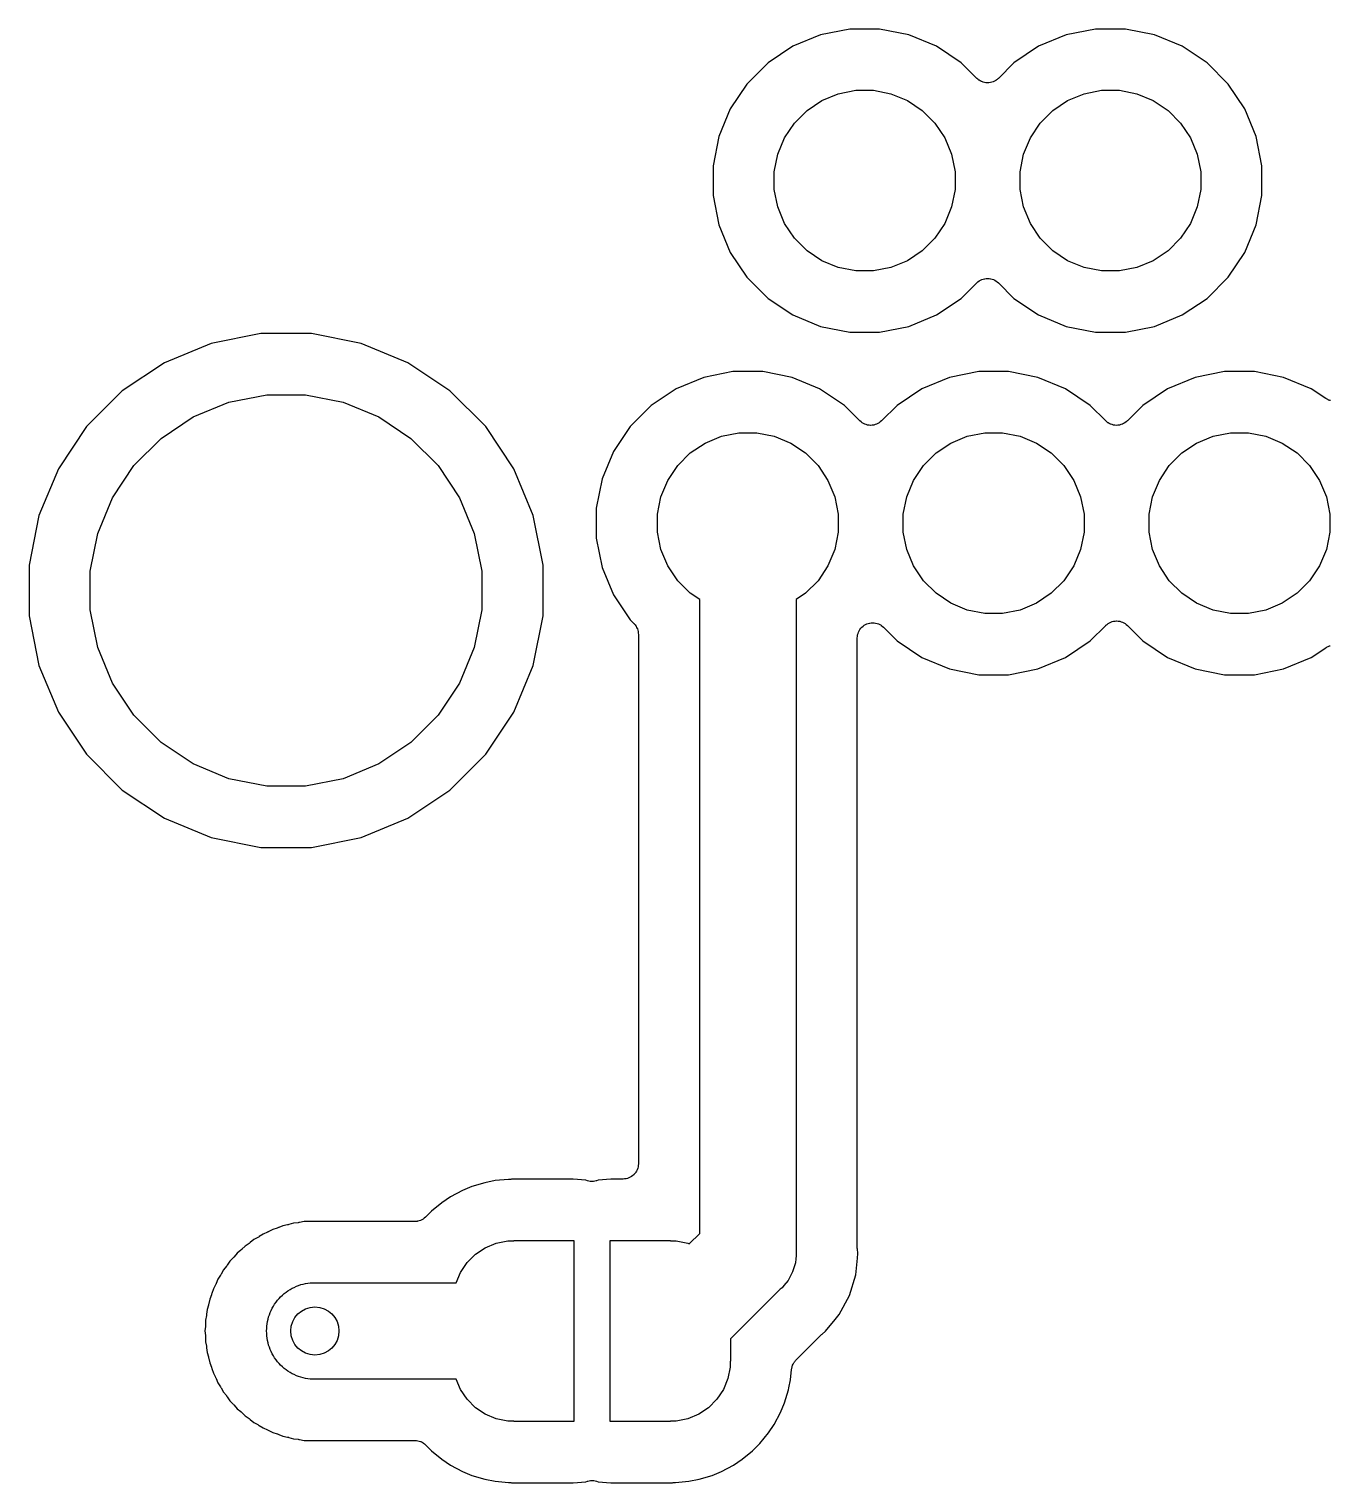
# Model space of a CAD drawing. Extents: x 1.79 to 9.66, y -5.89 to -1.5.
# Drawn here: x 2.4932 to 2.9183, y -5.3252 to -4.8502 of the extents above; entities that cross this region are included whole.
import ezdxf

# ---------------------------------------------------------------- set-up
doc = ezdxf.new("R2010")
doc.units = 0
doc.header["$MEASUREMENT"] = 0
doc.layers.add('BLACK', color=7, linetype='CONTINUOUS')

msp = doc.modelspace()

# ---------------------------------------------------------------- linework, layer by layer
at = {"layer": 'BLACK', "linetype": 'CONTINUOUS'}
for p, q in [((2.76137, -4.85016), (2.75181, -4.85206)), ((2.77113, -4.85016), (2.76137, -4.85016)), ((2.7807, -4.85206), (2.77113, -4.85016)), ((2.84169, -4.85016), (2.83212, -4.85206)), ((2.85144, -4.85016), (2.84169, -4.85016)), ((2.86101, -4.85206), (2.85144, -4.85016)), ((2.75181, -4.85206), (2.74279, -4.85579)), ((2.78971, -4.85579), (2.7807, -4.85206)), ((2.83212, -4.85206), (2.82311, -4.85579)), ((2.87003, -4.85579), (2.86101, -4.85206)), ((2.74279, -4.85579), (2.73468, -4.86121)), ((2.79782, -4.86121), (2.78971, -4.85579)), ((2.82311, -4.85579), (2.81499, -4.86121)), ((2.87814, -4.86121), (2.87003, -4.85579)), ((2.73468, -4.86121), (2.72778, -4.86811)), ((2.80287, -4.86626), (2.79782, -4.86121)), ((2.81499, -4.86121), (2.80994, -4.86626)), ((2.88504, -4.86811), (2.87814, -4.86121)), ((2.72778, -4.86811), (2.72236, -4.87622)), ((2.80324, -4.86656), (2.80287, -4.86626)), ((2.8036, -4.86686), (2.80324, -4.86656)), ((2.80361, -4.86687), (2.8036, -4.86686)), ((2.80363, -4.86688), (2.80361, -4.86687)), ((2.80404, -4.86711), (2.80363, -4.86688)), ((2.80446, -4.86733), (2.80404, -4.86711)), ((2.80447, -4.86734), (2.80446, -4.86733)), ((2.80449, -4.86734), (2.80447, -4.86734)), ((2.80494, -4.86748), (2.80449, -4.86734)), ((2.80539, -4.86762), (2.80494, -4.86748)), ((2.8054, -4.86763), (2.80539, -4.86762)), ((2.80542, -4.86763), (2.8054, -4.86763)), ((2.80589, -4.86768), (2.80542, -4.86763)), ((2.80636, -4.86773), (2.80589, -4.86768)), ((2.80637, -4.86773), (2.80636, -4.86773)), ((2.80639, -4.86773), (2.80637, -4.86773)), ((2.80686, -4.86768), (2.80639, -4.86773)), ((2.80733, -4.86764), (2.80686, -4.86768)), ((2.80735, -4.86764), (2.80733, -4.86764)), ((2.80736, -4.86764), (2.80735, -4.86764)), ((2.80781, -4.8675), (2.80736, -4.86764)), ((2.80827, -4.86737), (2.80781, -4.8675)), ((2.80828, -4.86736), (2.80827, -4.86737)), ((2.8083, -4.86736), (2.80828, -4.86736)), ((2.80871, -4.86714), (2.8083, -4.86736)), ((2.80913, -4.86692), (2.80871, -4.86714)), ((2.80915, -4.86691), (2.80913, -4.86692)), ((2.80916, -4.8669), (2.80915, -4.86691)), ((2.80952, -4.86661), (2.80916, -4.8669)), ((2.8099, -4.86631), (2.80952, -4.86661)), ((2.80992, -4.86629), (2.8099, -4.86631)), ((2.80994, -4.86626), (2.80992, -4.86629)), ((2.80992, -4.86629), (2.80992, -4.86629)), ((2.80992, -4.86629), (2.80992, -4.86629)), ((2.89046, -4.87623), (2.88504, -4.86811)), ((2.74743, -4.87675), (2.75227, -4.87352)), ((2.75227, -4.87352), (2.75764, -4.87129)), ((2.75764, -4.87129), (2.76334, -4.87016)), ((2.76334, -4.87016), (2.76916, -4.87016)), ((2.76916, -4.87016), (2.77486, -4.87129)), ((2.77486, -4.87129), (2.78024, -4.87352)), ((2.78024, -4.87352), (2.78507, -4.87675)), ((2.82774, -4.87675), (2.83258, -4.87352)), ((2.83258, -4.87352), (2.83795, -4.87129)), ((2.83795, -4.87129), (2.84366, -4.87016)), ((2.84366, -4.87016), (2.84948, -4.87016)), ((2.84948, -4.87016), (2.85518, -4.87129)), ((2.85518, -4.87129), (2.86055, -4.87352)), ((2.86055, -4.87352), (2.86539, -4.87675)), ((2.72236, -4.87622), (2.71863, -4.88524)), ((2.74332, -4.88086), (2.74743, -4.87675)), ((2.78507, -4.87675), (2.78919, -4.88086)), ((2.82363, -4.88086), (2.82774, -4.87675)), ((2.86539, -4.87675), (2.8695, -4.88086)), ((2.89419, -4.88524), (2.89046, -4.87623)), ((2.74009, -4.8857), (2.74332, -4.88086)), ((2.78919, -4.88086), (2.79242, -4.8857)), ((2.8204, -4.8857), (2.82363, -4.88086)), ((2.8695, -4.88086), (2.87273, -4.8857)), ((2.71863, -4.88524), (2.71672, -4.89481)), ((2.73786, -4.89107), (2.74009, -4.8857)), ((2.79242, -4.8857), (2.79464, -4.89107)), ((2.81817, -4.89107), (2.8204, -4.8857)), ((2.87273, -4.8857), (2.87496, -4.89107)), ((2.89609, -4.89481), (2.89419, -4.88524)), ((2.73672, -4.89678), (2.73786, -4.89107)), ((2.79464, -4.89107), (2.79578, -4.89678)), ((2.81704, -4.89678), (2.81817, -4.89107)), ((2.87496, -4.89107), (2.87609, -4.89678)), ((2.71672, -4.89481), (2.71672, -4.90456)), ((2.73672, -4.90259), (2.73672, -4.89678)), ((2.79578, -4.89678), (2.79578, -4.90259)), ((2.81704, -4.90259), (2.81704, -4.89678)), ((2.87609, -4.89678), (2.87609, -4.90259)), ((2.89609, -4.90456), (2.89609, -4.89481)), ((2.73786, -4.9083), (2.73672, -4.90259)), ((2.79578, -4.90259), (2.79464, -4.9083)), ((2.81817, -4.9083), (2.81704, -4.90259)), ((2.87609, -4.90259), (2.87496, -4.9083)), ((2.71672, -4.90456), (2.71863, -4.91413)), ((2.89419, -4.91413), (2.89609, -4.90456)), ((2.74009, -4.91367), (2.73786, -4.9083)), ((2.79464, -4.9083), (2.79242, -4.91367)), ((2.8204, -4.91367), (2.81817, -4.9083)), ((2.87496, -4.9083), (2.87273, -4.91367)), ((2.71863, -4.91413), (2.72236, -4.92315)), ((2.74332, -4.91851), (2.74009, -4.91367)), ((2.79242, -4.91367), (2.78919, -4.91851)), ((2.82363, -4.91851), (2.8204, -4.91367)), ((2.87273, -4.91367), (2.8695, -4.91851)), ((2.89046, -4.92315), (2.89419, -4.91413)), ((2.74743, -4.92262), (2.74332, -4.91851)), ((2.78919, -4.91851), (2.78507, -4.92262)), ((2.82774, -4.92262), (2.82363, -4.91851)), ((2.8695, -4.91851), (2.86539, -4.92262)), ((2.72236, -4.92315), (2.72778, -4.93126)), ((2.75227, -4.92585), (2.74743, -4.92262)), ((2.75764, -4.92808), (2.75227, -4.92585)), ((2.78024, -4.92585), (2.77486, -4.92808)), ((2.78507, -4.92262), (2.78024, -4.92585)), ((2.83258, -4.92585), (2.82774, -4.92262)), ((2.83795, -4.92808), (2.83258, -4.92585)), ((2.86055, -4.92585), (2.85518, -4.92808)), ((2.86539, -4.92262), (2.86055, -4.92585)), ((2.88504, -4.93126), (2.89046, -4.92315)), ((2.72778, -4.93126), (2.73468, -4.93816)), ((2.76334, -4.92921), (2.75764, -4.92808)), ((2.76916, -4.92921), (2.76334, -4.92921)), ((2.77486, -4.92808), (2.76916, -4.92921)), ((2.84366, -4.92921), (2.83795, -4.92808)), ((2.84948, -4.92921), (2.84366, -4.92921)), ((2.85518, -4.92808), (2.84948, -4.92921)), ((2.87814, -4.93816), (2.88504, -4.93126)), ((2.79782, -4.93816), (2.80287, -4.93311)), ((2.80287, -4.93311), (2.8029, -4.93308)), ((2.8029, -4.93308), (2.80292, -4.93306)), ((2.8029, -4.93308), (2.8029, -4.93308)), ((2.8029, -4.93308), (2.8029, -4.93308)), ((2.80292, -4.93306), (2.80329, -4.93276)), ((2.80329, -4.93276), (2.80366, -4.93247)), ((2.80366, -4.93247), (2.80367, -4.93246)), ((2.80367, -4.93246), (2.80369, -4.93245)), ((2.80369, -4.93245), (2.8041, -4.93223)), ((2.8041, -4.93223), (2.80452, -4.93201)), ((2.80452, -4.93201), (2.80454, -4.93201)), ((2.80454, -4.93201), (2.80455, -4.932)), ((2.80455, -4.932), (2.805, -4.93187)), ((2.805, -4.93187), (2.80546, -4.93173)), ((2.80546, -4.93173), (2.80547, -4.93173)), ((2.80547, -4.93173), (2.80549, -4.93173)), ((2.80549, -4.93173), (2.80596, -4.93169)), ((2.80596, -4.93169), (2.80643, -4.93164)), ((2.80643, -4.93164), (2.80644, -4.93164)), ((2.80644, -4.93164), (2.80646, -4.93164)), ((2.80646, -4.93164), (2.80693, -4.93169)), ((2.80693, -4.93169), (2.8074, -4.93174)), ((2.8074, -4.93174), (2.80741, -4.93174)), ((2.80741, -4.93174), (2.80743, -4.93175)), ((2.80743, -4.93175), (2.80788, -4.93189)), ((2.80788, -4.93189), (2.80833, -4.93203)), ((2.80833, -4.93203), (2.80835, -4.93203)), ((2.80835, -4.93203), (2.80836, -4.93204)), ((2.80836, -4.93204), (2.80877, -4.93226)), ((2.80877, -4.93226), (2.80919, -4.93249)), ((2.80919, -4.93249), (2.8092, -4.9325)), ((2.8092, -4.9325), (2.80922, -4.93251)), ((2.80922, -4.93251), (2.80958, -4.9328)), ((2.80958, -4.9328), (2.80994, -4.93311)), ((2.80994, -4.93311), (2.81499, -4.93816)), ((2.73468, -4.93816), (2.74279, -4.94358)), ((2.78971, -4.94358), (2.79782, -4.93816)), ((2.81499, -4.93816), (2.82311, -4.94358)), ((2.87003, -4.94358), (2.87814, -4.93816)), ((2.74279, -4.94358), (2.75181, -4.94731)), ((2.7807, -4.94731), (2.78971, -4.94358)), ((2.82311, -4.94358), (2.83212, -4.94731)), ((2.86101, -4.94731), (2.87003, -4.94358)), ((2.56893, -4.94963), (2.5527, -4.95286)), ((2.58547, -4.94963), (2.56893, -4.94963)), ((2.60169, -4.95286), (2.58547, -4.94963)), ((2.75181, -4.94731), (2.76137, -4.94921)), ((2.76137, -4.94921), (2.77113, -4.94921)), ((2.77113, -4.94921), (2.7807, -4.94731)), ((2.83212, -4.94731), (2.84169, -4.94921)), ((2.84169, -4.94921), (2.85144, -4.94921)), ((2.85144, -4.94921), (2.86101, -4.94731)), ((2.5527, -4.95286), (2.53742, -4.95919)), ((2.61697, -4.95919), (2.60169, -4.95286)), ((2.53742, -4.95919), (2.52366, -4.96838)), ((2.63073, -4.96838), (2.61697, -4.95919)), ((2.71365, -4.96398), (2.70463, -4.96772)), ((2.72322, -4.96208), (2.71365, -4.96398)), ((2.73297, -4.96208), (2.72322, -4.96208)), ((2.74254, -4.96398), (2.73297, -4.96208)), ((2.75155, -4.96772), (2.74254, -4.96398)), ((2.79396, -4.96398), (2.78495, -4.96772)), ((2.80353, -4.96208), (2.79396, -4.96398)), ((2.81329, -4.96208), (2.80353, -4.96208)), ((2.82286, -4.96398), (2.81329, -4.96208)), ((2.83187, -4.96772), (2.82286, -4.96398)), ((2.87428, -4.96398), (2.86526, -4.96772)), ((2.88385, -4.96208), (2.87428, -4.96398)), ((2.8936, -4.96208), (2.88385, -4.96208)), ((2.90317, -4.96398), (2.8936, -4.96208)), ((2.91218, -4.96772), (2.90317, -4.96398)), ((2.52366, -4.96838), (2.51197, -4.98007)), ((2.64243, -4.98007), (2.63073, -4.96838)), ((2.70463, -4.96772), (2.69652, -4.97314)), ((2.75967, -4.97314), (2.75155, -4.96772)), ((2.78495, -4.96772), (2.77684, -4.97314)), ((2.83998, -4.97314), (2.83187, -4.96772)), ((2.86526, -4.96772), (2.85715, -4.97314)), ((2.91697, -4.97091), (2.91218, -4.96772)), ((2.54689, -4.97691), (2.55854, -4.97209)), ((2.55854, -4.97209), (2.5709, -4.96963)), ((2.5709, -4.96963), (2.5835, -4.96963)), ((2.5835, -4.96963), (2.59586, -4.97209)), ((2.59586, -4.97209), (2.6075, -4.97691)), ((2.69652, -4.97314), (2.68962, -4.98003)), ((2.76472, -4.97819), (2.75967, -4.97314)), ((2.77684, -4.97314), (2.77179, -4.97819)), ((2.84503, -4.97819), (2.83998, -4.97314)), ((2.85715, -4.97314), (2.8521, -4.97819)), ((2.91717, -4.97102), (2.91697, -4.97091)), ((2.91736, -4.97115), (2.91717, -4.97102)), ((2.9176, -4.97125), (2.91736, -4.97115)), ((2.91783, -4.97137), (2.9176, -4.97125)), ((2.91805, -4.97144), (2.91783, -4.97137)), ((2.91825, -4.97153), (2.91805, -4.97144)), ((2.91851, -4.97158), (2.91825, -4.97153)), ((2.53641, -4.98391), (2.54689, -4.97691)), ((2.6075, -4.97691), (2.61798, -4.98391)), ((2.76508, -4.97848), (2.76472, -4.97819)), ((2.76544, -4.97879), (2.76508, -4.97848)), ((2.76546, -4.97879), (2.76544, -4.97879)), ((2.76547, -4.97881), (2.76546, -4.97879)), ((2.76588, -4.97903), (2.76547, -4.97881)), ((2.77099, -4.97883), (2.77098, -4.97884)), ((2.771, -4.97882), (2.77099, -4.97883)), ((2.77137, -4.97853), (2.771, -4.97882)), ((2.77174, -4.97823), (2.77137, -4.97853)), ((2.77176, -4.97821), (2.77174, -4.97823)), ((2.77179, -4.97819), (2.77176, -4.97821)), ((2.77176, -4.97821), (2.77176, -4.97821)), ((2.77176, -4.97821), (2.77176, -4.97821)), ((2.84539, -4.97848), (2.84503, -4.97819)), ((2.84576, -4.97879), (2.84539, -4.97848)), ((2.84577, -4.97879), (2.84576, -4.97879)), ((2.84579, -4.97881), (2.84577, -4.97879)), ((2.8462, -4.97903), (2.84579, -4.97881)), ((2.8513, -4.97883), (2.85129, -4.97884)), ((2.85132, -4.97882), (2.8513, -4.97883)), ((2.85168, -4.97853), (2.85132, -4.97882)), ((2.85205, -4.97823), (2.85168, -4.97853)), ((2.85208, -4.97821), (2.85205, -4.97823)), ((2.8521, -4.97819), (2.85208, -4.97821)), ((2.85208, -4.97821), (2.85208, -4.97821)), ((2.85208, -4.97821), (2.85208, -4.97821)), ((2.51197, -4.98007), (2.50278, -4.99383)), ((2.65162, -4.99383), (2.64243, -4.98007)), ((2.68962, -4.98003), (2.6842, -4.98815)), ((2.71411, -4.98544), (2.71948, -4.98321)), ((2.71948, -4.98321), (2.72519, -4.98208)), ((2.72519, -4.98208), (2.731, -4.98208)), ((2.731, -4.98208), (2.73671, -4.98321)), ((2.73671, -4.98321), (2.74208, -4.98544)), ((2.7663, -4.97925), (2.76588, -4.97903)), ((2.76632, -4.97926), (2.7663, -4.97925)), ((2.76633, -4.97927), (2.76632, -4.97926)), ((2.76678, -4.9794), (2.76633, -4.97927)), ((2.76723, -4.97954), (2.76678, -4.9794)), ((2.76725, -4.97955), (2.76723, -4.97954)), ((2.76726, -4.97955), (2.76725, -4.97955)), ((2.76773, -4.9796), (2.76726, -4.97955)), ((2.7682, -4.97965), (2.76773, -4.9796)), ((2.76822, -4.97965), (2.7682, -4.97965)), ((2.76823, -4.97965), (2.76822, -4.97965)), ((2.7687, -4.97961), (2.76823, -4.97965)), ((2.76917, -4.97956), (2.7687, -4.97961)), ((2.76919, -4.97956), (2.76917, -4.97956)), ((2.76921, -4.97956), (2.76919, -4.97956)), ((2.76965, -4.97942), (2.76921, -4.97956)), ((2.77011, -4.97929), (2.76965, -4.97942)), ((2.77012, -4.97928), (2.77011, -4.97929)), ((2.77014, -4.97928), (2.77012, -4.97928)), ((2.77056, -4.97906), (2.77014, -4.97928)), ((2.77098, -4.97884), (2.77056, -4.97906)), ((2.79442, -4.98544), (2.7998, -4.98321)), ((2.7998, -4.98321), (2.8055, -4.98208)), ((2.8055, -4.98208), (2.81132, -4.98208)), ((2.81132, -4.98208), (2.81702, -4.98321)), ((2.81702, -4.98321), (2.8224, -4.98544)), ((2.84661, -4.97925), (2.8462, -4.97903)), ((2.84663, -4.97926), (2.84661, -4.97925)), ((2.84665, -4.97927), (2.84663, -4.97926)), ((2.84709, -4.9794), (2.84665, -4.97927)), ((2.84754, -4.97954), (2.84709, -4.9794)), ((2.84756, -4.97955), (2.84754, -4.97954)), ((2.84758, -4.97955), (2.84756, -4.97955)), ((2.84805, -4.9796), (2.84758, -4.97955)), ((2.84851, -4.97965), (2.84805, -4.9796)), ((2.84853, -4.97965), (2.84851, -4.97965)), ((2.84855, -4.97965), (2.84853, -4.97965)), ((2.84902, -4.97961), (2.84855, -4.97965)), ((2.84949, -4.97956), (2.84902, -4.97961)), ((2.8495, -4.97956), (2.84949, -4.97956)), ((2.84952, -4.97956), (2.8495, -4.97956)), ((2.84997, -4.97942), (2.84952, -4.97956)), ((2.85042, -4.97929), (2.84997, -4.97942)), ((2.85044, -4.97928), (2.85042, -4.97929)), ((2.85046, -4.97928), (2.85044, -4.97928)), ((2.85087, -4.97906), (2.85046, -4.97928)), ((2.85129, -4.97884), (2.85087, -4.97906)), ((2.87474, -4.98544), (2.88011, -4.98321)), ((2.88011, -4.98321), (2.88582, -4.98208)), ((2.88582, -4.98208), (2.89163, -4.98208)), ((2.89163, -4.98208), (2.89734, -4.98321)), ((2.89734, -4.98321), (2.90271, -4.98544)), ((2.5275, -4.99282), (2.53641, -4.98391)), ((2.61798, -4.98391), (2.62689, -4.99282)), ((2.6842, -4.98815), (2.68047, -4.99716)), ((2.70927, -4.98867), (2.71411, -4.98544)), ((2.74208, -4.98544), (2.74692, -4.98867)), ((2.78959, -4.98867), (2.79442, -4.98544)), ((2.8224, -4.98544), (2.82723, -4.98867)), ((2.8699, -4.98867), (2.87474, -4.98544)), ((2.90271, -4.98544), (2.90755, -4.98867)), ((2.5205, -5.0033), (2.5275, -4.99282)), ((2.62689, -4.99282), (2.63389, -5.0033)), ((2.70193, -4.99762), (2.70516, -4.99278)), ((2.70516, -4.99278), (2.70927, -4.98867)), ((2.74692, -4.98867), (2.75103, -4.99278)), ((2.75103, -4.99278), (2.75426, -4.99762)), ((2.78224, -4.99762), (2.78547, -4.99278)), ((2.78547, -4.99278), (2.78959, -4.98867)), ((2.82723, -4.98867), (2.83134, -4.99278)), ((2.83134, -4.99278), (2.83458, -4.99762)), ((2.86256, -4.99762), (2.86579, -4.99278)), ((2.86579, -4.99278), (2.8699, -4.98867)), ((2.90755, -4.98867), (2.91166, -4.99278)), ((2.91166, -4.99278), (2.91489, -4.99762)), ((2.50278, -4.99383), (2.49645, -5.00911)), ((2.65795, -5.00911), (2.65162, -4.99383)), ((2.68047, -4.99716), (2.67857, -5.00673)), ((2.6997, -5.00299), (2.70193, -4.99762)), ((2.75426, -4.99762), (2.75649, -5.00299)), ((2.78002, -5.00299), (2.78224, -4.99762)), ((2.83458, -4.99762), (2.8368, -5.00299)), ((2.86033, -5.00299), (2.86256, -4.99762)), ((2.91489, -4.99762), (2.91712, -5.00299)), ((2.51568, -5.01495), (2.5205, -5.0033)), ((2.63389, -5.0033), (2.63871, -5.01495)), ((2.67857, -5.00673), (2.67857, -5.01648)), ((2.69857, -5.0087), (2.6997, -5.00299)), ((2.75649, -5.00299), (2.75762, -5.0087)), ((2.77888, -5.0087), (2.78002, -5.00299)), ((2.8368, -5.00299), (2.83794, -5.0087)), ((2.8592, -5.0087), (2.86033, -5.00299)), ((2.91712, -5.00299), (2.91825, -5.0087)), ((2.49645, -5.00911), (2.49322, -5.02534)), ((2.66117, -5.02534), (2.65795, -5.00911)), ((2.69857, -5.01451), (2.69857, -5.0087)), ((2.75762, -5.0087), (2.75762, -5.01451)), ((2.77888, -5.01451), (2.77888, -5.0087)), ((2.83794, -5.0087), (2.83794, -5.01451)), ((2.8592, -5.01451), (2.8592, -5.0087)), ((2.91825, -5.0087), (2.91825, -5.01451)), ((2.51322, -5.02731), (2.51568, -5.01495)), ((2.63871, -5.01495), (2.64117, -5.02731)), ((2.67857, -5.01648), (2.68047, -5.02605)), ((2.6997, -5.02022), (2.69857, -5.01451)), ((2.75762, -5.01451), (2.75649, -5.02022)), ((2.78002, -5.02022), (2.77888, -5.01451)), ((2.83794, -5.01451), (2.8368, -5.02022)), ((2.86033, -5.02022), (2.8592, -5.01451)), ((2.91825, -5.01451), (2.91712, -5.02022)), ((2.70193, -5.02559), (2.6997, -5.02022)), ((2.75649, -5.02022), (2.75426, -5.02559)), ((2.78224, -5.02559), (2.78002, -5.02022)), ((2.8368, -5.02022), (2.83458, -5.02559)), ((2.86256, -5.02559), (2.86033, -5.02022)), ((2.91712, -5.02022), (2.91489, -5.02559)), ((2.49322, -5.02534), (2.49322, -5.04188)), ((2.66117, -5.04188), (2.66117, -5.02534)), ((2.68047, -5.02605), (2.6842, -5.03507)), ((2.70516, -5.03043), (2.70193, -5.02559)), ((2.75426, -5.02559), (2.75103, -5.03043)), ((2.78547, -5.03043), (2.78224, -5.02559)), ((2.83458, -5.02559), (2.83134, -5.03043)), ((2.86579, -5.03043), (2.86256, -5.02559)), ((2.91489, -5.02559), (2.91166, -5.03043)), ((2.51322, -5.03991), (2.51322, -5.02731)), ((2.64117, -5.02731), (2.64117, -5.03991)), ((2.70927, -5.03454), (2.70516, -5.03043)), ((2.75103, -5.03043), (2.74692, -5.03454)), ((2.78959, -5.03454), (2.78547, -5.03043)), ((2.83134, -5.03043), (2.82723, -5.03454)), ((2.8699, -5.03454), (2.86579, -5.03043)), ((2.91166, -5.03043), (2.90755, -5.03454)), ((2.6842, -5.03507), (2.68962, -5.04318)), ((2.71235, -5.0366), (2.70927, -5.03454)), ((2.74692, -5.03454), (2.74384, -5.0366)), ((2.79442, -5.03777), (2.78959, -5.03454)), ((2.82723, -5.03454), (2.8224, -5.03777)), ((2.87474, -5.03777), (2.8699, -5.03454)), ((2.90755, -5.03454), (2.90271, -5.03777)), ((2.51568, -5.05227), (2.51322, -5.03991)), ((2.64117, -5.03991), (2.63871, -5.05227)), ((2.71235, -5.24373), (2.71235, -5.0366)), ((2.74384, -5.0366), (2.74384, -5.24948)), ((2.7998, -5.04), (2.79442, -5.03777)), ((2.8055, -5.04113), (2.7998, -5.04)), ((2.81702, -5.04), (2.81132, -5.04113)), ((2.8224, -5.03777), (2.81702, -5.04)), ((2.88011, -5.04), (2.87474, -5.03777)), ((2.88582, -5.04113), (2.88011, -5.04)), ((2.89734, -5.04), (2.89163, -5.04113)), ((2.90271, -5.03777), (2.89734, -5.04)), ((2.49322, -5.04188), (2.49645, -5.0581)), ((2.65795, -5.0581), (2.66117, -5.04188)), ((2.68962, -5.04318), (2.69088, -5.04444)), ((2.69088, -5.04444), (2.69089, -5.04445)), ((2.69089, -5.04445), (2.69089, -5.04445)), ((2.69089, -5.04445), (2.69089, -5.04445)), ((2.69089, -5.04445), (2.69093, -5.04449)), ((2.69093, -5.04449), (2.69122, -5.04485)), ((2.69122, -5.04485), (2.69151, -5.0452)), ((2.69151, -5.0452), (2.69152, -5.04523)), ((2.69152, -5.04523), (2.69154, -5.04525)), ((2.69154, -5.04525), (2.69175, -5.04566)), ((2.76534, -5.04558), (2.76572, -5.04528)), ((2.76572, -5.04528), (2.76609, -5.04498)), ((2.76609, -5.04498), (2.7661, -5.04497)), ((2.7661, -5.04497), (2.76653, -5.04475)), ((2.7661, -5.04497), (2.7661, -5.04497)), ((2.76653, -5.04475), (2.76695, -5.04452)), ((2.76695, -5.04452), (2.76696, -5.04452)), ((2.76696, -5.04452), (2.76697, -5.04452)), ((2.76697, -5.04452), (2.76743, -5.04438)), ((2.76743, -5.04438), (2.76789, -5.04424)), ((2.76789, -5.04424), (2.7679, -5.04424)), ((2.7679, -5.04424), (2.76791, -5.04424)), ((2.76791, -5.04424), (2.76838, -5.0442)), ((2.76838, -5.0442), (2.76886, -5.04415)), ((2.76886, -5.04415), (2.76887, -5.04415)), ((2.76887, -5.04415), (2.76888, -5.04415)), ((2.76888, -5.04415), (2.76935, -5.0442)), ((2.76935, -5.0442), (2.76983, -5.04425)), ((2.76983, -5.04425), (2.76984, -5.04425)), ((2.76984, -5.04425), (2.76985, -5.04426)), ((2.76985, -5.04426), (2.77031, -5.0444)), ((2.77031, -5.0444), (2.77076, -5.04454)), ((2.77076, -5.04454), (2.77077, -5.04454)), ((2.77077, -5.04454), (2.77078, -5.04454)), ((2.77078, -5.04454), (2.77121, -5.04477)), ((2.77121, -5.04477), (2.77162, -5.045)), ((2.77162, -5.045), (2.77163, -5.045)), ((2.77163, -5.045), (2.77164, -5.04501)), ((2.77164, -5.04501), (2.77201, -5.04531)), ((2.77201, -5.04531), (2.77238, -5.04562)), ((2.81132, -5.04113), (2.8055, -5.04113)), ((2.83998, -5.05008), (2.84503, -5.04503)), ((2.84503, -5.04503), (2.84506, -5.045)), ((2.84506, -5.045), (2.84508, -5.04498)), ((2.84506, -5.045), (2.84506, -5.045)), ((2.84506, -5.045), (2.84506, -5.045)), ((2.84508, -5.04498), (2.84545, -5.04468)), ((2.84545, -5.04468), (2.84581, -5.04439)), ((2.84581, -5.04439), (2.84583, -5.04438)), ((2.84583, -5.04438), (2.84584, -5.04437)), ((2.84584, -5.04437), (2.84626, -5.04415)), ((2.84626, -5.04415), (2.84668, -5.04393)), ((2.84668, -5.04393), (2.84669, -5.04393)), ((2.84669, -5.04393), (2.84671, -5.04392)), ((2.84671, -5.04392), (2.84716, -5.04379)), ((2.84716, -5.04379), (2.84761, -5.04365)), ((2.84761, -5.04365), (2.84763, -5.04365)), ((2.84763, -5.04365), (2.84765, -5.04365)), ((2.84765, -5.04365), (2.84812, -5.04361)), ((2.84812, -5.04361), (2.84858, -5.04356)), ((2.84858, -5.04356), (2.8486, -5.04356)), ((2.8486, -5.04356), (2.84862, -5.04356)), ((2.84862, -5.04356), (2.84909, -5.04361)), ((2.84909, -5.04361), (2.84956, -5.04366)), ((2.84956, -5.04366), (2.84957, -5.04367)), ((2.84957, -5.04367), (2.84959, -5.04367)), ((2.84959, -5.04367), (2.85004, -5.04381)), ((2.85004, -5.04381), (2.85049, -5.04395)), ((2.85049, -5.04395), (2.8505, -5.04395)), ((2.8505, -5.04395), (2.85052, -5.04396)), ((2.85052, -5.04396), (2.85093, -5.04418)), ((2.85093, -5.04418), (2.85135, -5.04441)), ((2.85135, -5.04441), (2.85136, -5.04442)), ((2.85136, -5.04442), (2.85138, -5.04443)), ((2.85138, -5.04443), (2.85173, -5.04472)), ((2.85173, -5.04472), (2.8521, -5.04503)), ((2.8521, -5.04503), (2.85715, -5.05008)), ((2.89163, -5.04113), (2.88582, -5.04113)), ((2.69175, -5.04566), (2.69197, -5.04607)), ((2.69197, -5.04607), (2.69198, -5.04609)), ((2.69198, -5.04609), (2.69199, -5.04611)), ((2.69199, -5.04611), (2.69212, -5.04656)), ((2.69212, -5.04656), (2.69225, -5.047)), ((2.69225, -5.047), (2.69225, -5.04703)), ((2.69225, -5.04703), (2.69226, -5.04705)), ((2.69226, -5.04705), (2.6923, -5.04751)), ((2.6923, -5.04751), (2.69235, -5.04797)), ((2.69235, -5.04797), (2.69235, -5.22094)), ((2.76384, -5.04908), (2.7639, -5.0486)), ((2.76384, -5.0491), (2.76384, -5.04908)), ((2.76384, -5.04915), (2.76384, -5.0491)), ((2.76384, -5.0491), (2.76384, -5.0491)), ((2.76384, -5.0491), (2.76384, -5.0491)), ((2.76384, -5.24825), (2.76384, -5.04915)), ((2.7639, -5.0486), (2.76395, -5.04813)), ((2.76395, -5.04811), (2.7641, -5.04765)), ((2.76395, -5.04812), (2.76395, -5.04811)), ((2.76395, -5.04813), (2.76395, -5.04812)), ((2.7641, -5.04765), (2.76424, -5.0472)), ((2.76424, -5.04719), (2.76425, -5.04718)), ((2.76424, -5.0472), (2.76424, -5.04719)), ((2.76425, -5.04718), (2.76448, -5.04676)), ((2.76448, -5.04676), (2.76471, -5.04634)), ((2.76471, -5.04634), (2.76472, -5.04633)), ((2.76471, -5.04634), (2.76471, -5.04634)), ((2.76472, -5.04633), (2.76502, -5.04596)), ((2.76502, -5.04596), (2.76533, -5.04559)), ((2.76533, -5.04559), (2.76534, -5.04559)), ((2.76534, -5.04559), (2.76534, -5.04558)), ((2.77238, -5.04562), (2.77684, -5.05008)), ((2.77684, -5.05008), (2.78495, -5.0555)), ((2.83187, -5.0555), (2.83998, -5.05008)), ((2.85715, -5.05008), (2.86526, -5.0555)), ((2.5205, -5.06391), (2.51568, -5.05227)), ((2.63871, -5.05227), (2.63389, -5.06391)), ((2.91218, -5.0555), (2.91697, -5.0523)), ((2.91697, -5.0523), (2.91703, -5.05226)), ((2.91703, -5.05226), (2.91723, -5.05216)), ((2.91723, -5.05216), (2.91742, -5.05203)), ((2.91742, -5.05203), (2.91766, -5.05193)), ((2.91766, -5.05193), (2.91789, -5.05181)), ((2.91789, -5.05181), (2.91811, -5.05175)), ((2.91811, -5.05175), (2.91832, -5.05167)), ((2.49645, -5.0581), (2.50278, -5.07338)), ((2.65162, -5.07338), (2.65795, -5.0581)), ((2.78495, -5.0555), (2.79396, -5.05923)), ((2.79396, -5.05923), (2.80353, -5.06113)), ((2.81329, -5.06113), (2.82286, -5.05923)), ((2.82286, -5.05923), (2.83187, -5.0555)), ((2.86526, -5.0555), (2.87428, -5.05923)), ((2.87428, -5.05923), (2.88385, -5.06113)), ((2.8936, -5.06113), (2.90317, -5.05923)), ((2.90317, -5.05923), (2.91218, -5.0555)), ((2.5275, -5.07439), (2.5205, -5.06391)), ((2.63389, -5.06391), (2.62689, -5.07439)), ((2.80353, -5.06113), (2.81329, -5.06113)), ((2.88385, -5.06113), (2.8936, -5.06113)), ((2.50278, -5.07338), (2.51197, -5.08714)), ((2.64243, -5.08714), (2.65162, -5.07338)), ((2.53641, -5.0833), (2.5275, -5.07439)), ((2.62689, -5.07439), (2.61798, -5.0833)), ((2.54689, -5.0903), (2.53641, -5.0833)), ((2.61798, -5.0833), (2.6075, -5.0903)), ((2.51197, -5.08714), (2.52366, -5.09883)), ((2.63073, -5.09884), (2.64243, -5.08714)), ((2.55854, -5.09512), (2.54689, -5.0903)), ((2.6075, -5.0903), (2.59586, -5.09512)), ((2.5709, -5.09758), (2.55854, -5.09512)), ((2.5835, -5.09758), (2.5709, -5.09758)), ((2.59586, -5.09512), (2.5835, -5.09758)), ((2.52366, -5.09883), (2.53742, -5.10803)), ((2.61697, -5.10803), (2.63073, -5.09884)), ((2.53742, -5.10803), (2.5527, -5.11436)), ((2.60169, -5.11436), (2.61697, -5.10803)), ((2.5527, -5.11436), (2.56893, -5.11758)), ((2.58547, -5.11758), (2.60169, -5.11436)), ((2.56893, -5.11758), (2.58547, -5.11758)), ((2.69235, -5.22101), (2.69229, -5.22148)), ((2.69235, -5.22094), (2.69235, -5.22098)), ((2.69235, -5.22098), (2.69235, -5.22098)), ((2.69235, -5.22098), (2.69235, -5.22098)), ((2.69235, -5.22098), (2.69235, -5.22101)), ((2.68828, -5.22585), (2.68782, -5.2259)), ((2.6883, -5.22585), (2.68828, -5.22585)), ((2.68832, -5.22585), (2.6883, -5.22585)), ((2.68877, -5.22571), (2.68832, -5.22585)), ((2.68922, -5.22558), (2.68877, -5.22571)), ((2.68924, -5.22557), (2.68922, -5.22558)), ((2.68925, -5.22556), (2.68924, -5.22557)), ((2.68967, -5.22534), (2.68925, -5.22556)), ((2.69008, -5.22513), (2.68967, -5.22534)), ((2.6901, -5.22511), (2.69008, -5.22513)), ((2.69011, -5.22511), (2.6901, -5.22511)), ((2.69048, -5.22481), (2.69011, -5.22511)), ((2.69084, -5.22451), (2.69048, -5.22481)), ((2.69086, -5.2245), (2.69084, -5.22451)), ((2.69087, -5.22449), (2.69086, -5.2245)), ((2.69117, -5.22413), (2.69087, -5.22449)), ((2.69147, -5.22377), (2.69117, -5.22413)), ((2.69148, -5.22375), (2.69147, -5.22377)), ((2.69149, -5.22374), (2.69148, -5.22375)), ((2.69172, -5.22332), (2.69149, -5.22374)), ((2.69194, -5.22291), (2.69172, -5.22332)), ((2.69195, -5.2229), (2.69194, -5.22291)), ((2.69196, -5.22288), (2.69195, -5.2229)), ((2.69209, -5.22243), (2.69196, -5.22288)), ((2.69224, -5.22198), (2.69209, -5.22243)), ((2.69229, -5.22148), (2.69224, -5.22195)), ((2.69224, -5.22195), (2.69224, -5.22196)), ((2.69224, -5.22196), (2.69224, -5.22198)), ((2.63482, -5.2297), (2.63091, -5.23179)), ((2.63793, -5.22842), (2.63482, -5.2297)), ((2.64218, -5.22713), (2.63793, -5.22842)), ((2.64548, -5.22647), (2.64218, -5.22713)), ((2.64989, -5.22604), (2.64548, -5.22647)), ((2.65061, -5.22604), (2.64989, -5.22604)), ((2.65082, -5.22602), (2.65061, -5.22604)), ((2.65103, -5.22602), (2.65082, -5.22602)), ((2.6511, -5.22601), (2.65103, -5.22602)), ((2.65182, -5.22594), (2.6511, -5.22601)), ((2.67101, -5.22594), (2.65182, -5.22594)), ((2.67518, -5.22635), (2.67101, -5.22594)), ((2.67571, -5.22651), (2.67518, -5.22635)), ((2.67616, -5.2266), (2.67571, -5.22651)), ((2.67661, -5.2267), (2.67616, -5.2266)), ((2.67664, -5.2267), (2.67661, -5.2267)), ((2.67667, -5.2267), (2.67664, -5.2267)), ((2.67713, -5.22671), (2.67667, -5.2267)), ((2.67759, -5.22671), (2.67713, -5.22671)), ((2.67762, -5.22671), (2.67759, -5.22671)), ((2.67765, -5.22671), (2.67762, -5.22671)), ((2.6781, -5.22662), (2.67765, -5.22671)), ((2.67855, -5.22653), (2.6781, -5.22662)), ((2.6786, -5.22652), (2.67855, -5.22653)), ((2.67861, -5.22652), (2.6786, -5.22652)), ((2.6786, -5.22652), (2.6786, -5.22652)), ((2.67862, -5.22651), (2.67861, -5.22652)), ((2.67915, -5.22635), (2.67862, -5.22651)), ((2.68332, -5.22594), (2.67915, -5.22635)), ((2.68735, -5.22594), (2.68332, -5.22594)), ((2.68782, -5.2259), (2.68735, -5.22594)), ((2.62811, -5.23367), (2.62469, -5.23648)), ((2.63091, -5.23179), (2.62811, -5.23367)), ((2.58309, -5.23984), (2.5816, -5.24014)), ((2.61925, -5.23984), (2.58309, -5.23984)), ((2.61971, -5.2398), (2.61925, -5.23984)), ((2.62017, -5.23976), (2.61971, -5.2398)), ((2.62019, -5.23975), (2.62017, -5.23976)), ((2.62022, -5.23975), (2.62019, -5.23975)), ((2.62066, -5.23961), (2.62022, -5.23975)), ((2.62111, -5.23948), (2.62066, -5.23961)), ((2.62113, -5.23947), (2.62111, -5.23948)), ((2.62115, -5.23947), (2.62113, -5.23947)), ((2.62156, -5.23925), (2.62115, -5.23947)), ((2.62197, -5.23904), (2.62156, -5.23925)), ((2.62199, -5.23902), (2.62197, -5.23904)), ((2.62202, -5.23901), (2.62199, -5.23902)), ((2.62237, -5.23872), (2.62202, -5.23901)), ((2.62273, -5.23843), (2.62237, -5.23872)), ((2.62277, -5.23839), (2.62273, -5.23843)), ((2.62278, -5.23838), (2.62277, -5.23839)), ((2.62277, -5.23839), (2.62277, -5.23839)), ((2.62277, -5.23839), (2.62277, -5.23839)), ((2.62469, -5.23648), (2.62278, -5.23838)), ((2.56836, -5.24479), (2.56817, -5.24489)), ((2.56842, -5.24476), (2.56836, -5.24479)), ((2.56968, -5.24391), (2.56842, -5.24476)), ((2.57109, -5.24333), (2.56968, -5.24391)), ((2.57127, -5.24323), (2.57109, -5.24333)), ((2.57147, -5.24315), (2.57127, -5.24323)), ((2.57153, -5.24312), (2.57147, -5.24315)), ((2.57287, -5.2424), (2.57153, -5.24312)), ((2.57432, -5.24196), (2.57287, -5.2424)), ((2.57452, -5.24188), (2.57432, -5.24196)), ((2.57472, -5.24182), (2.57452, -5.24188)), ((2.57478, -5.2418), (2.57472, -5.24182)), ((2.57619, -5.24122), (2.57478, -5.2418)), ((2.57768, -5.24092), (2.57619, -5.24122)), ((2.57788, -5.24086), (2.57768, -5.24092)), ((2.57809, -5.24082), (2.57788, -5.24086)), ((2.57815, -5.2408), (2.57809, -5.24082)), ((2.57961, -5.24036), (2.57815, -5.2408)), ((2.58112, -5.24021), (2.57961, -5.24036)), ((2.58132, -5.24017), (2.58112, -5.24021)), ((2.58153, -5.24015), (2.58132, -5.24017)), ((2.5816, -5.24014), (2.58153, -5.24015)), ((2.70896, -5.24711), (2.71235, -5.24373)), ((2.56239, -5.24923), (2.56121, -5.25019)), ((2.56254, -5.24908), (2.56239, -5.24923)), ((2.5627, -5.24895), (2.56254, -5.24908)), ((2.56275, -5.2489), (2.5627, -5.24895)), ((2.56383, -5.24782), (2.56275, -5.2489)), ((2.56509, -5.24698), (2.56383, -5.24782)), ((2.56525, -5.24685), (2.56509, -5.24698)), ((2.56543, -5.24673), (2.56525, -5.24685)), ((2.56548, -5.24669), (2.56543, -5.24673)), ((2.56666, -5.24572), (2.56548, -5.24669)), ((2.568, -5.24501), (2.56666, -5.24572)), ((2.56817, -5.24489), (2.568, -5.24501)), ((2.63909, -5.25053), (2.6423, -5.24839)), ((2.6423, -5.24839), (2.64586, -5.24691)), ((2.64586, -5.24691), (2.64965, -5.24616)), ((2.64965, -5.24616), (2.65157, -5.24616)), ((2.65157, -5.24616), (2.65157, -5.24606)), ((2.65157, -5.24606), (2.67126, -5.24606)), ((2.67126, -5.24606), (2.67126, -5.30512)), ((2.68307, -5.30512), (2.68307, -5.24606)), ((2.68307, -5.24606), (2.70276, -5.24606)), ((2.70276, -5.24606), (2.70276, -5.24616)), ((2.70276, -5.24616), (2.70469, -5.24616)), ((2.70469, -5.24616), (2.70847, -5.24691)), ((2.70847, -5.24691), (2.70896, -5.24711)), ((2.74384, -5.24948), (2.74392, -5.25025)), ((2.76386, -5.24846), (2.76384, -5.24825)), ((2.76386, -5.24867), (2.76386, -5.24846)), ((2.76387, -5.24874), (2.76386, -5.24867)), ((2.76402, -5.25025), (2.76387, -5.24874)), ((2.55783, -5.25429), (2.55771, -5.25446)), ((2.55796, -5.25412), (2.55783, -5.25429)), ((2.558, -5.25407), (2.55796, -5.25412)), ((2.55885, -5.2528), (2.558, -5.25407)), ((2.55992, -5.25173), (2.55885, -5.2528)), ((2.56005, -5.25157), (2.55992, -5.25173)), ((2.56021, -5.25142), (2.56005, -5.25157)), ((2.56025, -5.25136), (2.56021, -5.25142)), ((2.56121, -5.25019), (2.56025, -5.25136)), ((2.63421, -5.25647), (2.63636, -5.25326)), ((2.63636, -5.25326), (2.63909, -5.25053)), ((2.74361, -5.25334), (2.74271, -5.25631)), ((2.74374, -5.25204), (2.74361, -5.25334)), ((2.74384, -5.25103), (2.74374, -5.25204)), ((2.74392, -5.25025), (2.74384, -5.25103)), ((2.76333, -5.25726), (2.76387, -5.25176)), ((2.76387, -5.25176), (2.76402, -5.25025)), ((2.76387, -5.25176), (2.76387, -5.25176)), ((2.55493, -5.25866), (2.55435, -5.26006)), ((2.55578, -5.25739), (2.55493, -5.25866)), ((2.55588, -5.25721), (2.55578, -5.25739)), ((2.556, -5.25703), (2.55588, -5.25721)), ((2.55603, -5.25697), (2.556, -5.25703)), ((2.55675, -5.25563), (2.55603, -5.25697)), ((2.55771, -5.25446), (2.55675, -5.25563)), ((2.63282, -5.25984), (2.63421, -5.25647)), ((2.74125, -5.25904), (2.73989, -5.26071)), ((2.74271, -5.25631), (2.74125, -5.25904)), ((2.76128, -5.264), (2.76333, -5.25726)), ((2.55282, -5.26376), (2.55224, -5.26516)), ((2.55288, -5.26356), (2.55282, -5.26376)), ((2.55297, -5.26336), (2.55288, -5.26356)), ((2.55299, -5.2633), (2.55297, -5.26336)), ((2.55343, -5.26184), (2.55299, -5.2633)), ((2.55414, -5.2605), (2.55343, -5.26184)), ((2.55422, -5.26031), (2.55414, -5.2605)), ((2.55433, -5.26013), (2.55422, -5.26031)), ((2.55435, -5.26006), (2.55433, -5.26013)), ((2.57603, -5.26391), (2.57658, -5.26336)), ((2.57658, -5.26336), (2.57722, -5.26293)), ((2.57722, -5.26293), (2.57782, -5.26243)), ((2.57782, -5.26243), (2.57851, -5.26207)), ((2.57851, -5.26207), (2.57915, -5.26163)), ((2.57915, -5.26163), (2.57987, -5.26134)), ((2.57987, -5.26134), (2.58056, -5.26097)), ((2.58056, -5.26097), (2.5813, -5.26075)), ((2.5813, -5.26075), (2.58202, -5.26045)), ((2.58202, -5.26045), (2.58278, -5.2603)), ((2.58278, -5.2603), (2.58353, -5.26007)), ((2.58353, -5.26007), (2.5843, -5.25999)), ((2.5843, -5.25999), (2.58506, -5.25984)), ((2.58506, -5.25984), (2.63282, -5.25984)), ((2.73868, -5.26193), (2.72244, -5.27818)), ((2.73928, -5.26144), (2.73868, -5.26193)), ((2.73989, -5.26071), (2.73928, -5.26144)), ((2.55138, -5.26858), (2.55123, -5.27009)), ((2.55182, -5.26713), (2.55138, -5.26858)), ((2.55187, -5.26692), (2.55182, -5.26713)), ((2.55193, -5.26672), (2.55187, -5.26692)), ((2.55194, -5.26665), (2.55193, -5.26672)), ((2.55224, -5.26516), (2.55194, -5.26665)), ((2.57236, -5.26885), (2.57266, -5.26813)), ((2.57266, -5.26813), (2.57309, -5.26748)), ((2.57309, -5.26748), (2.57346, -5.2668)), ((2.57346, -5.2668), (2.57395, -5.2662)), ((2.57395, -5.2662), (2.57438, -5.26555)), ((2.57438, -5.26555), (2.57493, -5.265)), ((2.57493, -5.265), (2.57542, -5.2644)), ((2.57542, -5.2644), (2.57603, -5.26391)), ((2.75796, -5.27021), (2.76128, -5.264)), ((2.55116, -5.27058), (2.55087, -5.27207)), ((2.55087, -5.27207), (2.55087, -5.27359)), ((2.55118, -5.27037), (2.55116, -5.27058)), ((2.55123, -5.27016), (2.55118, -5.27037)), ((2.55123, -5.27009), (2.55123, -5.27016)), ((2.57087, -5.27404), (2.57102, -5.27328)), ((2.57102, -5.27328), (2.57109, -5.2725)), ((2.57109, -5.2725), (2.57132, -5.27176)), ((2.57132, -5.27176), (2.57147, -5.271)), ((2.57147, -5.271), (2.57177, -5.27028)), ((2.57177, -5.27028), (2.57199, -5.26953)), ((2.57199, -5.26953), (2.57236, -5.26885)), ((2.75349, -5.27565), (2.75665, -5.27181)), ((2.75665, -5.27181), (2.75796, -5.27021)), ((2.75665, -5.27181), (2.75665, -5.27181)), ((2.55084, -5.27408), (2.55069, -5.27559)), ((2.55069, -5.27559), (2.55084, -5.2771)), ((2.55087, -5.27366), (2.55084, -5.27387)), ((2.55084, -5.27387), (2.55084, -5.27408)), ((2.55084, -5.2771), (2.55085, -5.27717)), ((2.55085, -5.27717), (2.55085, -5.27738)), ((2.55085, -5.27738), (2.55087, -5.27759)), ((2.55087, -5.27359), (2.55087, -5.27366)), ((2.55087, -5.27759), (2.55087, -5.27911)), ((2.57079, -5.27559), (2.57087, -5.27482)), ((2.57087, -5.27636), (2.57079, -5.27559)), ((2.57087, -5.27482), (2.57087, -5.27404)), ((2.57087, -5.27714), (2.57087, -5.27636)), ((2.57102, -5.2779), (2.57087, -5.27714)), ((2.57109, -5.27868), (2.57102, -5.2779)), ((2.74381, -5.2851), (2.75196, -5.27695)), ((2.75196, -5.27695), (2.75201, -5.2769)), ((2.75201, -5.2769), (2.75217, -5.27676)), ((2.75217, -5.27676), (2.75232, -5.27662)), ((2.75232, -5.27662), (2.75349, -5.27565)), ((2.55087, -5.27911), (2.55116, -5.2806)), ((2.55116, -5.2806), (2.55118, -5.28067)), ((2.55118, -5.28067), (2.55119, -5.28088)), ((2.55119, -5.28088), (2.55123, -5.28109)), ((2.55123, -5.28109), (2.55138, -5.2826)), ((2.55138, -5.2826), (2.55182, -5.28405)), ((2.57132, -5.27942), (2.57109, -5.27868)), ((2.57147, -5.28018), (2.57132, -5.27942)), ((2.57177, -5.2809), (2.57147, -5.28018)), ((2.57199, -5.28165), (2.57177, -5.2809)), ((2.57236, -5.28233), (2.57199, -5.28165)), ((2.57266, -5.28305), (2.57236, -5.28233)), ((2.72244, -5.27818), (2.72244, -5.28543)), ((2.55182, -5.28405), (2.55184, -5.28412)), ((2.55184, -5.28412), (2.55188, -5.28433)), ((2.55188, -5.28433), (2.55194, -5.28453)), ((2.55194, -5.28453), (2.55224, -5.28602)), ((2.55224, -5.28602), (2.55282, -5.28742)), ((2.55282, -5.28742), (2.55285, -5.28749)), ((2.55285, -5.28749), (2.55291, -5.28769)), ((2.57309, -5.2837), (2.57266, -5.28305)), ((2.57346, -5.28438), (2.57309, -5.2837)), ((2.57395, -5.28498), (2.57346, -5.28438)), ((2.57438, -5.28563), (2.57395, -5.28498)), ((2.57493, -5.28618), (2.57438, -5.28563)), ((2.57542, -5.28678), (2.57493, -5.28618)), ((2.57603, -5.28727), (2.57542, -5.28678)), ((2.57658, -5.28782), (2.57603, -5.28727)), ((2.72235, -5.28736), (2.72159, -5.29115)), ((2.72244, -5.28543), (2.72235, -5.28543)), ((2.72235, -5.28543), (2.72235, -5.28736)), ((2.74242, -5.28786), (2.74244, -5.28764)), ((2.74244, -5.28764), (2.74252, -5.28738)), ((2.74252, -5.28738), (2.74258, -5.28712)), ((2.74258, -5.28712), (2.74266, -5.28692)), ((2.74266, -5.28692), (2.74273, -5.28671)), ((2.74273, -5.28671), (2.74285, -5.28647)), ((2.74285, -5.28647), (2.74296, -5.28622)), ((2.74296, -5.28622), (2.74308, -5.28604)), ((2.74308, -5.28604), (2.74319, -5.28585)), ((2.74319, -5.28585), (2.74336, -5.28564)), ((2.74336, -5.28564), (2.74351, -5.28542)), ((2.74351, -5.28542), (2.74367, -5.28526)), ((2.74367, -5.28526), (2.74381, -5.2851)), ((2.55291, -5.28769), (2.55299, -5.28788)), ((2.55299, -5.28788), (2.55343, -5.28934)), ((2.55343, -5.28934), (2.55414, -5.29068)), ((2.55414, -5.29068), (2.55418, -5.29074)), ((2.55418, -5.29074), (2.55425, -5.29093)), ((2.55425, -5.29093), (2.55435, -5.29112)), ((2.55435, -5.29112), (2.55493, -5.29252)), ((2.57722, -5.28825), (2.57658, -5.28782)), ((2.57782, -5.28875), (2.57722, -5.28825)), ((2.57851, -5.28911), (2.57782, -5.28875)), ((2.57915, -5.28955), (2.57851, -5.28911)), ((2.57987, -5.28984), (2.57915, -5.28955)), ((2.58056, -5.29021), (2.57987, -5.28984)), ((2.5813, -5.29044), (2.58056, -5.29021)), ((2.58202, -5.29073), (2.5813, -5.29044)), ((2.58278, -5.29089), (2.58202, -5.29073)), ((2.58353, -5.29111), (2.58278, -5.29089)), ((2.5843, -5.29119), (2.58353, -5.29111)), ((2.58506, -5.29134), (2.5843, -5.29119)), ((2.63282, -5.29134), (2.58506, -5.29134)), ((2.63421, -5.29471), (2.63282, -5.29134)), ((2.72159, -5.29115), (2.72012, -5.29471)), ((2.7415, -5.29422), (2.74203, -5.29153)), ((2.74203, -5.29153), (2.74237, -5.28814)), ((2.74237, -5.28807), (2.74242, -5.28786)), ((2.74237, -5.28814), (2.74237, -5.28807)), ((2.55493, -5.29252), (2.55578, -5.29379)), ((2.55578, -5.29379), (2.55582, -5.29385)), ((2.55582, -5.29385), (2.55591, -5.29403)), ((2.55591, -5.29403), (2.55603, -5.29421)), ((2.55603, -5.29421), (2.55675, -5.29555)), ((2.55675, -5.29555), (2.55771, -5.29672)), ((2.55771, -5.29672), (2.55775, -5.29678)), ((2.55775, -5.29678), (2.55787, -5.29695)), ((2.55787, -5.29695), (2.558, -5.29712)), ((2.558, -5.29712), (2.55885, -5.29838)), ((2.63636, -5.29792), (2.63421, -5.29471)), ((2.72012, -5.29471), (2.71797, -5.29792)), ((2.74009, -5.29907), (2.74138, -5.29483)), ((2.74138, -5.29483), (2.7415, -5.29422)), ((2.7415, -5.29422), (2.7415, -5.29422)), ((2.55885, -5.29838), (2.55992, -5.29945)), ((2.55992, -5.29945), (2.55997, -5.2995)), ((2.55997, -5.2995), (2.5601, -5.29967)), ((2.5601, -5.29967), (2.56025, -5.29982)), ((2.56025, -5.29982), (2.56121, -5.30099)), ((2.56121, -5.30099), (2.56239, -5.30195)), ((2.63909, -5.30065), (2.63636, -5.29792)), ((2.6423, -5.30279), (2.63909, -5.30065)), ((2.71524, -5.30065), (2.71204, -5.30279)), ((2.71797, -5.29792), (2.71524, -5.30065)), ((2.7388, -5.30219), (2.74009, -5.29907)), ((2.56239, -5.30195), (2.56244, -5.302)), ((2.56244, -5.302), (2.56259, -5.30215)), ((2.56259, -5.30215), (2.56275, -5.30228)), ((2.56275, -5.30228), (2.56383, -5.30336)), ((2.56383, -5.30336), (2.56509, -5.3042)), ((2.56509, -5.3042), (2.56515, -5.30424)), ((2.56515, -5.30424), (2.56531, -5.30438)), ((2.56531, -5.30438), (2.56548, -5.30449)), ((2.56548, -5.30449), (2.56666, -5.30546)), ((2.56666, -5.30546), (2.568, -5.30617)), ((2.568, -5.30617), (2.56806, -5.30621)), ((2.56806, -5.30621), (2.56823, -5.30633)), ((2.56823, -5.30633), (2.56842, -5.30643)), ((2.56842, -5.30643), (2.56968, -5.30727)), ((2.64586, -5.30427), (2.6423, -5.30279)), ((2.64965, -5.30502), (2.64586, -5.30427)), ((2.65157, -5.30502), (2.64965, -5.30502)), ((2.65157, -5.30512), (2.65157, -5.30502)), ((2.67126, -5.30512), (2.65157, -5.30512)), ((2.70276, -5.30512), (2.68307, -5.30512)), ((2.70469, -5.30502), (2.70276, -5.30502)), ((2.70276, -5.30502), (2.70276, -5.30512)), ((2.70847, -5.30427), (2.70469, -5.30502)), ((2.71204, -5.30279), (2.70847, -5.30427)), ((2.73484, -5.3089), (2.73671, -5.3061)), ((2.73671, -5.3061), (2.7388, -5.30219)), ((2.56968, -5.30727), (2.57109, -5.30785)), ((2.57109, -5.30785), (2.57115, -5.30788)), ((2.57115, -5.30788), (2.57133, -5.30798)), ((2.57133, -5.30798), (2.57153, -5.30806)), ((2.57153, -5.30806), (2.57287, -5.30878)), ((2.57287, -5.30878), (2.57432, -5.30922)), ((2.57432, -5.30922), (2.57439, -5.30924)), ((2.57439, -5.30924), (2.57458, -5.30932)), ((2.57458, -5.30932), (2.57478, -5.30938)), ((2.57478, -5.30938), (2.57619, -5.30996)), ((2.57619, -5.30996), (2.57768, -5.31026)), ((2.57768, -5.31026), (2.57775, -5.31028)), ((2.57775, -5.31028), (2.57795, -5.31034)), ((2.57795, -5.31034), (2.57815, -5.31038)), ((2.57815, -5.31038), (2.57961, -5.31082)), ((2.57961, -5.31082), (2.58112, -5.31097)), ((2.58112, -5.31097), (2.58119, -5.31098)), ((2.58119, -5.31098), (2.58139, -5.31102)), ((2.58139, -5.31102), (2.5816, -5.31104)), ((2.5816, -5.31104), (2.58309, -5.31134)), ((2.58309, -5.31134), (2.61925, -5.31134)), ((2.61925, -5.31134), (2.61927, -5.31134)), ((2.61927, -5.31134), (2.61927, -5.31134)), ((2.61927, -5.31134), (2.61927, -5.31134)), ((2.61927, -5.31134), (2.61932, -5.31134)), ((2.61932, -5.31134), (2.61978, -5.31139)), ((2.61978, -5.31139), (2.62024, -5.31144)), ((2.73203, -5.31232), (2.73484, -5.3089)), ((2.62024, -5.31144), (2.62026, -5.31144)), ((2.62026, -5.31144), (2.62029, -5.31145)), ((2.62029, -5.31145), (2.62073, -5.31159)), ((2.62073, -5.31159), (2.62117, -5.31172)), ((2.62117, -5.31172), (2.62119, -5.31173)), ((2.62119, -5.31173), (2.62122, -5.31174)), ((2.62122, -5.31174), (2.62162, -5.31197)), ((2.62162, -5.31197), (2.62203, -5.31218)), ((2.62203, -5.31218), (2.62205, -5.3122)), ((2.62205, -5.3122), (2.62207, -5.31221)), ((2.62207, -5.31221), (2.62243, -5.31251)), ((2.62243, -5.31251), (2.62278, -5.3128)), ((2.62278, -5.3128), (2.62469, -5.3147)), ((2.62469, -5.3147), (2.62811, -5.31752)), ((2.72622, -5.31752), (2.72965, -5.3147)), ((2.72965, -5.3147), (2.73203, -5.31232)), ((2.62811, -5.31752), (2.63091, -5.31939)), ((2.63091, -5.31939), (2.63482, -5.32148)), ((2.71951, -5.32148), (2.72342, -5.31939)), ((2.72342, -5.31939), (2.72622, -5.31752)), ((2.63482, -5.32148), (2.63793, -5.32277)), ((2.63793, -5.32277), (2.64218, -5.32405)), ((2.64218, -5.32405), (2.64548, -5.32471)), ((2.64548, -5.32471), (2.64989, -5.32514)), ((2.64989, -5.32514), (2.65061, -5.32514)), ((2.65061, -5.32514), (2.65068, -5.32514)), ((2.65068, -5.32514), (2.65089, -5.32517)), ((2.65089, -5.32517), (2.6511, -5.32517)), ((2.6511, -5.32517), (2.65182, -5.32524)), ((2.65182, -5.32524), (2.67101, -5.32524)), ((2.67101, -5.32524), (2.67518, -5.32483)), ((2.67518, -5.32483), (2.67571, -5.32467)), ((2.67571, -5.32467), (2.67573, -5.32466)), ((2.67573, -5.32466), (2.67578, -5.32465)), ((2.67573, -5.32466), (2.67573, -5.32466)), ((2.67573, -5.32466), (2.67573, -5.32466)), ((2.67578, -5.32465), (2.67623, -5.32456)), ((2.67623, -5.32456), (2.67668, -5.32447)), ((2.67668, -5.32447), (2.67671, -5.32447)), ((2.67671, -5.32447), (2.67674, -5.32447)), ((2.67674, -5.32447), (2.6772, -5.32448)), ((2.6772, -5.32448), (2.67766, -5.32448)), ((2.67766, -5.32448), (2.67769, -5.32448)), ((2.67769, -5.32448), (2.67772, -5.32448)), ((2.67772, -5.32448), (2.67817, -5.32458)), ((2.67817, -5.32458), (2.67862, -5.32467)), ((2.67862, -5.32467), (2.67915, -5.32483)), ((2.67915, -5.32483), (2.68332, -5.32524)), ((2.68332, -5.32524), (2.70251, -5.32524)), ((2.70251, -5.32524), (2.70323, -5.32517)), ((2.70323, -5.32517), (2.7033, -5.32516)), ((2.7033, -5.32516), (2.70351, -5.32516)), ((2.70351, -5.32516), (2.70372, -5.32514)), ((2.70372, -5.32514), (2.70444, -5.32514)), ((2.70444, -5.32514), (2.70885, -5.32471)), ((2.70885, -5.32471), (2.71215, -5.32405)), ((2.71215, -5.32405), (2.7164, -5.32277)), ((2.7164, -5.32277), (2.71951, -5.32148))]:
    msp.add_line(p, q, dxfattribs=at)
at = {"layer": 'BLACK'}
msp.add_circle((2.58661, -5.27559), 0.00787, dxfattribs=at)

doc.saveas('drawing.dxf')
